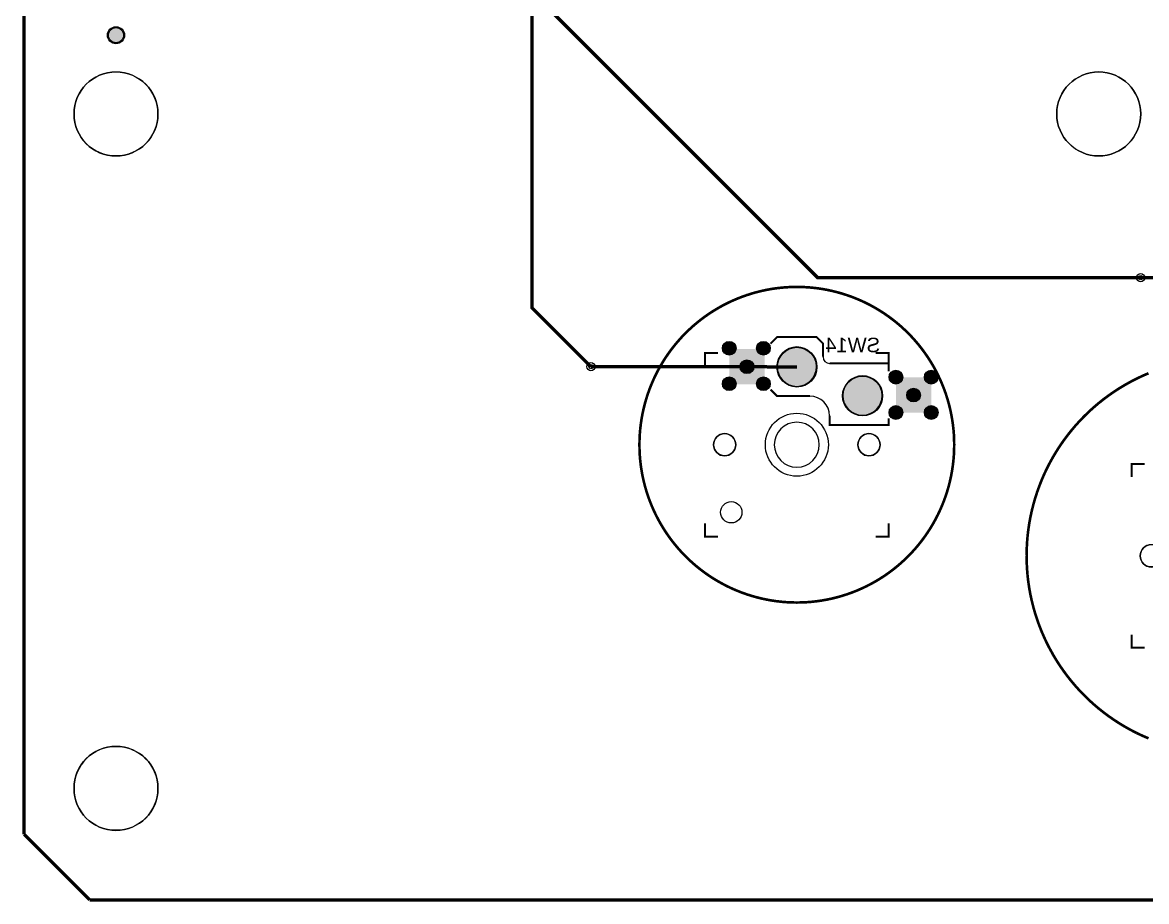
# Model space of a CAD drawing. Header units: millimetres. Extents: x 40 to 250, y -180 to -30.
# Drawn here: x 39.9 to 125.5, y -180.1 to -113.1 of the extents above; entities that cross this region are included whole.
import ezdxf

# ---------------------------------------------------------------- set-up
doc = ezdxf.new("R2010")
doc.units = ezdxf.units.MM
for name, color, linetype, true_color in [('BoardOutline', 7, 'Continuous', 0xff00ff), ('BottomLayer', 7, 'Continuous', 0x0000ff), ('BottomPasteMaskLayer', 7, 'Continuous', 0x800000), ('BottomSilkLayer', 7, 'Continuous', 0x808000), ('BottomSolderMaskLayer', 7, 'Continuous', 0xaa00ff), ('Hole', 7, 'Continuous', 0x222222), ('Multi-Layer', 7, 'Continuous', 0xc0c0c0), ('TopLayer', 7, 'Continuous', 0xff0000), ('TopPasteMaskLayer', 7, 'Continuous', 0x808080), ('TopSilkLayer', 7, 'Continuous', 0xffff00), ('TopSolderMaskLayer', 7, 'Continuous', 0x800080)]:
    doc.layers.add(name, color=color, linetype=linetype, true_color=true_color)
doc.styles.get("Standard").update_dxf_attribs({"font": 'arial.ttf'})

msp = doc.modelspace()

# ---------------------------------------------------------------- hatches: boundary and pattern name
at = {"layer": 'BottomLayer'}
for points in [[(96.393, -140.666), (93.793, -140.666), (93.793, -138.066), (96.393, -138.066)], [(109.093, -142.825), (106.493, -142.825), (106.493, -140.225), (109.093, -140.225)]]:
    msp.add_hatch(color=256, dxfattribs=at).paths.add_polyline_path(points)
at = {"layer": 'BottomPasteMaskLayer'}
for points in [[(96.393, -140.666), (93.793, -140.666), (93.793, -138.066), (96.393, -138.066)], [(109.093, -142.825), (106.493, -142.825), (106.493, -140.225), (109.093, -140.225)]]:
    msp.add_hatch(color=256, dxfattribs=at).paths.add_polyline_path(points)
at = {"layer": 'BottomSolderMaskLayer'}
for points in [[(46.35, -114.1, 1), (47.65, -114.1, 1)], [(93.216, -137.959, 1), (94.267, -137.959, 1)], [(95.816, -137.959, 1), (96.867, -137.959, 1)], [(97.377, -139.388, 1), (100.428, -139.388, 1)], [(96.443, -140.717), (93.742, -140.717), (93.742, -138.015), (96.443, -138.015)], [(94.567, -139.366, 1), (95.618, -139.366, 1)], [(105.916, -140.159, 1), (106.967, -140.159, 1)], [(108.616, -140.159, 1), (109.667, -140.159, 1)], [(93.216, -140.659, 1), (94.267, -140.659, 1)], [(95.816, -140.659, 1), (96.867, -140.659, 1)], [(102.377, -141.588, 1), (105.428, -141.588, 1)], [(109.143, -142.876), (106.442, -142.876), (106.442, -140.174), (109.143, -140.174)], [(107.267, -141.525, 1), (108.318, -141.525, 1)], [(105.916, -142.859, 1), (106.967, -142.859, 1)], [(108.616, -142.859, 1), (109.667, -142.859, 1)]]:
    msp.add_hatch(color=256, dxfattribs=at).paths.add_polyline_path(points)
at = {"layer": 'TopLayer'}
for points in [[(96.393, -140.666), (93.793, -140.666), (93.793, -138.066), (96.393, -138.066)], [(109.093, -142.825), (106.493, -142.825), (106.493, -140.225), (109.093, -140.225)]]:
    msp.add_hatch(color=256, dxfattribs=at).paths.add_polyline_path(points)
at = {"layer": 'TopPasteMaskLayer'}
for points in [[(96.393, -140.666), (93.793, -140.666), (93.793, -138.066), (96.393, -138.066)], [(109.093, -142.825), (106.493, -142.825), (106.493, -140.225), (109.093, -140.225)]]:
    msp.add_hatch(color=256, dxfattribs=at).paths.add_polyline_path(points)
at = {"layer": 'TopSolderMaskLayer'}
for points in [[(46.35, -114.1, 1), (47.65, -114.1, 1)], [(93.216, -137.959, 1), (94.267, -137.959, 1)], [(95.816, -137.959, 1), (96.867, -137.959, 1)], [(97.377, -139.388, 1), (100.428, -139.388, 1)], [(96.444, -140.717), (93.742, -140.717), (93.742, -138.015), (96.444, -138.015)], [(94.567, -139.366, 1), (95.618, -139.366, 1)], [(105.916, -140.159, 1), (106.967, -140.159, 1)], [(108.616, -140.159, 1), (109.667, -140.159, 1)], [(93.216, -140.659, 1), (94.267, -140.659, 1)], [(95.816, -140.659, 1), (96.867, -140.659, 1)], [(102.377, -141.588, 1), (105.428, -141.588, 1)], [(109.143, -142.876), (106.442, -142.876), (106.442, -140.174), (109.143, -140.174)], [(107.267, -141.525, 1), (108.318, -141.525, 1)], [(105.916, -142.859, 1), (106.967, -142.859, 1)], [(108.616, -142.859, 1), (109.667, -142.859, 1)]]:
    msp.add_hatch(color=256, dxfattribs=at).paths.add_polyline_path(points)

# ---------------------------------------------------------------- linework, layer by layer
at = {"layer": 'BoardOutline', "const_width": 0.254}
for points in [[(40, -175), (40, -35)], [(40, -175), (45, -180)], [(245, -180), (45, -180)]]:
    msp.add_lwpolyline(points, dxfattribs=at)
at = {"layer": 'BottomLayer', "const_width": 0.254}
for points in [[(78.7, -46.6), (78.7, -134.866), (83.2, -139.366)], [(130.5, -132.578), (125.1, -132.578)]]:
    msp.add_lwpolyline(points, dxfattribs=at)
at = {"layer": 'BottomSilkLayer'}
for points, const_width in [([(96.891, -137.609), (97.391, -137.109), (100.391, -137.109), (100.891, -137.609), (100.891, -138.609)], 0.15), ([(105.891, -139.709), (105.891, -139.109), (101.391, -139.109)], 0.15), ([(96.517, -140.912), (96.517, -140.711), (96.471, -140.711)], 0.05), ([(96.891, -141.109), (97.391, -141.609), (99.891, -141.609)], 0.15), ([(101.391, -143.109), (101.391, -143.809), (105.891, -143.809), (105.891, -143.309)], 0.15), ([(106.268, -142.837), (106.268, -142.812), (106.364, -142.812), (106.367, -142.812)], 0.05)]:
    msp.add_lwpolyline(points, dxfattribs=dict(at, const_width=const_width))
for centre, radius, start, end in [((47, -120.104), 3.2, 0.07049, 359.92951), ((121.9, -120.1), 3.2, 0.07049, 359.92951), ((98.891, -139.361), 1.5, 0.06792, 359.93208), ((101.391, -138.609), 0.5, 180, 270), ((103.891, -141.561), 1.5, 0.07277, 359.92723), ((99.891, -143.109), 1.5, 360, 90), ((98.891, -145.311), 1.715, 0.06791, 359.93209), ((93.391, -145.311), 0.851, 0.14538, 359.85462), ((104.391, -145.311), 0.851, 0.14538, 359.85462), ((125.911, -153.781), 0.851, 0.14538, 359.85462), ((47, -171.504), 3.2, 0.07049, 359.92951)]:
    msp.add_arc(centre, radius, start, end, dxfattribs=at)
at = {"layer": 'BottomSolderMaskLayer'}
for centre, radius in [((47, -114.1), 0.65), ((47, -114.1), 0.65), ((93.741, -137.959), 0.525), ((93.742, -137.959), 0.263), ((96.341, -137.959), 0.525), ((96.342, -137.959), 0.263), ((98.902, -139.388), 1.525), ((98.903, -139.388), 1.525), ((95.093, -139.366), 0.525), ((95.093, -139.366), 0.263), ((106.441, -140.159), 0.525), ((109.141, -140.159), 0.525), ((93.741, -140.659), 0.525), ((93.742, -140.659), 0.263), ((96.341, -140.659), 0.525), ((96.342, -140.659), 0.263), ((103.902, -141.588), 1.525), ((103.903, -141.588), 1.525), ((106.442, -140.159), 0.263), ((109.142, -140.159), 0.263), ((107.793, -141.525), 0.525), ((107.793, -141.525), 0.263), ((106.441, -142.859), 0.525), ((106.442, -142.859), 0.263), ((109.141, -142.859), 0.525), ((109.142, -142.859), 0.263)]:
    msp.add_circle(centre, radius, dxfattribs=at)
for centre, radius, start, end in [((47, -120.104), 3.2, 0.07049, 359.92951), ((121.9, -120.1), 3.2, 0.07049, 359.92951), ((98.891, -139.361), 1.5, 0.06792, 359.93208), ((103.891, -141.561), 1.5, 0.07277, 359.92723), ((98.891, -145.311), 1.715, 0.06791, 359.93209), ((93.391, -145.311), 0.851, 0.14538, 359.85462), ((104.391, -145.311), 0.851, 0.14538, 359.85462), ((125.911, -153.781), 0.851, 0.14538, 359.85462), ((47, -171.504), 3.2, 0.07049, 359.92951)]:
    msp.add_arc(centre, radius, start, end, dxfattribs=at)
at = {"layer": 'Hole'}
for centre, radius in [((47, -120.1), 3.2), ((121.9, -120.1), 3.2), ((125.1, -132.578), 0.155), ((83.2, -139.366), 0.155), ((98.892, -145.309), 2.4), ((93.392, -145.309), 0.851), ((104.392, -145.309), 0.851), ((93.892, -150.459), 0.812), ((125.912, -153.779), 0.851), ((47, -171.5), 3.2)]:
    msp.add_circle(centre, radius, dxfattribs=at)
at = {"layer": 'Multi-Layer'}
for centre, radius in [((47, -114.1), 0.576), ((47, -114.1), 0.576), ((47, -120.1), 3.2), ((121.9, -120.1), 3.2), ((125.1, -132.578), 0.31), ((93.741, -137.959), 0.5), ((93.742, -137.959), 0.25), ((96.341, -137.959), 0.5), ((96.342, -137.959), 0.25), ((98.902, -139.388), 1.5), ((98.903, -139.388), 1.5), ((83.2, -139.366), 0.31), ((95.093, -139.366), 0.5), ((95.093, -139.366), 0.25), ((93.741, -140.659), 0.5), ((93.742, -140.659), 0.25), ((96.341, -140.659), 0.5), ((96.342, -140.659), 0.25), ((103.902, -141.588), 1.5), ((103.903, -141.588), 1.5), ((106.441, -140.159), 0.5), ((106.442, -140.159), 0.25), ((109.141, -140.159), 0.5), ((109.142, -140.159), 0.25), ((107.793, -141.525), 0.5), ((107.793, -141.525), 0.25), ((98.892, -145.309), 2.4), ((106.441, -142.859), 0.5), ((106.442, -142.859), 0.25), ((109.141, -142.859), 0.5), ((109.142, -142.859), 0.25), ((93.392, -145.309), 0.851), ((104.392, -145.309), 0.851), ((93.892, -150.459), 0.812), ((125.912, -153.779), 0.851), ((47, -171.5), 3.2)]:
    msp.add_circle(centre, radius, dxfattribs=at)
at = {"layer": 'TopLayer', "const_width": 0.254}
for points in [[(125.1, -132.578), (100.478, -132.578), (74, -106.1), (74, -51.8)], [(95.093, -139.366), (83.2, -139.366)], [(95.093, -139.366), (98.902, -139.388)]]:
    msp.add_lwpolyline(points, dxfattribs=at)
at = {"layer": 'TopSilkLayer', "const_width": 0.2}
msp.add_lwpolyline([(104.182, -134.518), (104.537, -134.7), (104.888, -134.896), (105.231, -135.102), (105.567, -135.319), (105.893, -135.547), (106.211, -135.784), (106.52, -136.03), (106.819, -136.286), (107.109, -136.551), (107.39, -136.825), (107.662, -137.107), (107.923, -137.398), (108.175, -137.696), (108.416, -138.002), (108.647, -138.316), (108.868, -138.636), (109.079, -138.964), (109.278, -139.298), (109.467, -139.638), (109.644, -139.984), (109.811, -140.336), (109.966, -140.694), (110.11, -141.057), (110.242, -141.424), (110.362, -141.797), (110.47, -142.173), (110.566, -142.554), (110.65, -142.939), (110.721, -143.327), (110.78, -143.718), (110.826, -144.113), (110.859, -144.51), (110.878, -144.91), (110.885, -145.311), (110.878, -145.713), (110.859, -146.113), (110.826, -146.51), (110.78, -146.905), (110.721, -147.296), (110.65, -147.684), (110.566, -148.069), (110.47, -148.45), (110.362, -148.826), (110.242, -149.198), (110.11, -149.566), (109.966, -149.929), (109.811, -150.286), (109.644, -150.638), (109.467, -150.985), (109.278, -151.325), (109.079, -151.659), (108.868, -151.986), (108.647, -152.307), (108.416, -152.621), (108.175, -152.927), (107.923, -153.225), (107.662, -153.515), (107.39, -153.798), (107.109, -154.071), (106.819, -154.336), (106.52, -154.592), (106.211, -154.839), (105.893, -155.076), (105.567, -155.304), (105.231, -155.52), (104.888, -155.727), (104.537, -155.922), (104.182, -156.105), (103.822, -156.275), (103.459, -156.432), (103.091, -156.577), (102.721, -156.709), (102.346, -156.829), (101.97, -156.936), (101.59, -157.03), (101.209, -157.112), (100.825, -157.181), (100.44, -157.238), (100.054, -157.282), (99.667, -157.313), (99.278, -157.332), (98.89, -157.339), (98.502, -157.332), (98.114, -157.313), (97.727, -157.282), (97.34, -157.238), (96.955, -157.181), (96.572, -157.112), (96.19, -157.03), (95.811, -156.936), (95.434, -156.829), (95.06, -156.709), (94.689, -156.577), (94.322, -156.432), (93.958, -156.275), (93.598, -156.105), (93.243, -155.922), (92.893, -155.727), (92.549, -155.52), (92.214, -155.304), (91.887, -155.076), (91.57, -154.839), (91.261, -154.592), (90.961, -154.336), (90.671, -154.071), (90.39, -153.798), (90.119, -153.515), (89.858, -153.225), (89.606, -152.927), (89.365, -152.621), (89.133, -152.307), (88.912, -151.986), (88.702, -151.659), (88.502, -151.325), (88.314, -150.985), (88.136, -150.638), (87.97, -150.286), (87.815, -149.929), (87.671, -149.566), (87.539, -149.198), (87.419, -148.826), (87.311, -148.45), (87.215, -148.069), (87.131, -147.684), (87.06, -147.296), (87.001, -146.905), (86.955, -146.51), (86.922, -146.113), (86.902, -145.713), (86.896, -145.311), (86.902, -144.91), (86.922, -144.51), (86.955, -144.113), (87.001, -143.718), (87.06, -143.327), (87.131, -142.939), (87.215, -142.554), (87.311, -142.173), (87.419, -141.797), (87.539, -141.424), (87.671, -141.057), (87.815, -140.694), (87.97, -140.336), (88.136, -139.984), (88.314, -139.638), (88.502, -139.298), (88.702, -138.964), (88.912, -138.636), (89.133, -138.316), (89.365, -138.002), (89.606, -137.696), (89.858, -137.398), (90.119, -137.107), (90.39, -136.825), (90.671, -136.551), (90.961, -136.286), (91.261, -136.03), (91.57, -135.784), (91.887, -135.547), (92.214, -135.319), (92.549, -135.102), (92.893, -134.896), (93.243, -134.7), (93.598, -134.518), (93.958, -134.348), (94.322, -134.191), (94.689, -134.046), (95.06, -133.914), (95.434, -133.794), (95.811, -133.687), (96.19, -133.593), (96.572, -133.511), (96.955, -133.441), (97.34, -133.385), (97.727, -133.341), (98.114, -133.309), (98.502, -133.29), (98.89, -133.284), (99.278, -133.29), (99.667, -133.309), (100.054, -133.341), (100.44, -133.385), (100.825, -133.441), (101.209, -133.511), (101.59, -133.593), (101.97, -133.687), (102.346, -133.794), (102.721, -133.914), (103.091, -134.046), (103.459, -134.191), (103.822, -134.348), (104.182, -134.518)], close=True, dxfattribs=at)
at = {"layer": 'TopSilkLayer'}
for points, const_width in [([(91.891, -139.309), (91.891, -138.309), (92.891, -138.309)], 0.15), ([(104.891, -138.309), (105.891, -138.309), (105.891, -139.309)], 0.15), ([(119.202, -145.027), (119.491, -144.636), (119.793, -144.252), (120.108, -143.879), (120.435, -143.516), (120.774, -143.163), (121.125, -142.82), (121.488, -142.489), (121.863, -142.169), (122.25, -141.86), (122.647, -141.563), (123.056, -141.279), (123.475, -141.008), (123.905, -140.749), (124.343, -140.505), (124.787, -140.277), (125.237, -140.064), (125.692, -139.867)], 0.2), ([(116.402, -153.779), (116.411, -153.276), (116.436, -152.776), (116.477, -152.279), (116.534, -151.786), (116.608, -151.296), (116.697, -150.811), (116.802, -150.329), (116.922, -149.853), (117.057, -149.382), (117.207, -148.916), (117.373, -148.456), (117.552, -148.003), (117.746, -147.555), (117.954, -147.115), (118.177, -146.682), (118.413, -146.256), (118.662, -145.838), (118.925, -145.428)], 0.2), ([(118.925, -145.428), (119.202, -145.027)], 0.2), ([(124.411, -147.779), (124.411, -146.779), (125.411, -146.779)], 0.15), ([(92.891, -152.309), (91.891, -152.309), (91.891, -151.309)], 0.15), ([(104.891, -152.309), (105.891, -152.309), (105.891, -151.309)], 0.15), ([(116.411, -154.281), (116.402, -153.779)], 0.2), ([(124.787, -167.281), (124.343, -167.053), (123.905, -166.808), (123.475, -166.55), (123.056, -166.278), (122.647, -165.994), (122.25, -165.697), (121.863, -165.389), (121.488, -165.069), (121.125, -164.737), (120.774, -164.394), (120.435, -164.041), (120.108, -163.678), (119.793, -163.305), (119.491, -162.922), (119.202, -162.53), (118.925, -162.129), (118.662, -161.719), (118.413, -161.301), (118.177, -160.876), (117.954, -160.442), (117.746, -160.002), (117.552, -159.555), (117.373, -159.101), (117.207, -158.641), (117.057, -158.176), (116.922, -157.704), (116.802, -157.228), (116.697, -156.747), (116.608, -156.261), (116.534, -155.772), (116.477, -155.278), (116.436, -154.781), (116.411, -154.281)], 0.2), ([(125.411, -160.779), (124.411, -160.779), (124.411, -159.779)], 0.15), ([(125.692, -167.69), (125.237, -167.494), (124.787, -167.281)], 0.2)]:
    msp.add_lwpolyline(points, dxfattribs=dict(at, const_width=const_width))
at = {"layer": 'TopSolderMaskLayer'}
for centre, radius in [((47, -114.1), 0.65), ((47, -114.1), 0.65), ((93.741, -137.959), 0.525), ((93.742, -137.959), 0.263), ((96.341, -137.959), 0.525), ((96.342, -137.959), 0.263), ((98.902, -139.388), 1.525), ((98.903, -139.388), 1.525), ((95.093, -139.366), 0.525), ((95.093, -139.366), 0.263), ((106.441, -140.159), 0.525), ((109.141, -140.159), 0.525), ((93.741, -140.659), 0.525), ((93.742, -140.659), 0.263), ((96.341, -140.659), 0.525), ((96.342, -140.659), 0.263), ((103.902, -141.588), 1.525), ((103.903, -141.588), 1.525), ((106.442, -140.159), 0.263), ((109.142, -140.159), 0.263), ((107.793, -141.525), 0.525), ((107.793, -141.525), 0.263), ((106.441, -142.859), 0.525), ((106.442, -142.859), 0.263), ((109.141, -142.859), 0.525), ((109.142, -142.859), 0.263)]:
    msp.add_circle(centre, radius, dxfattribs=at)
for centre, radius, start, end in [((47, -120.104), 3.2, 0.07049, 359.92951), ((121.9, -120.1), 3.2, 0.07049, 359.92951), ((98.891, -139.361), 1.5, 0.06792, 359.93208), ((103.891, -141.561), 1.5, 0.07277, 359.92723), ((98.891, -145.311), 1.715, 0.06791, 359.93209), ((93.391, -145.311), 0.851, 0.14538, 359.85462), ((104.391, -145.311), 0.851, 0.14538, 359.85462), ((125.911, -153.781), 0.851, 0.14538, 359.85462), ((47, -171.504), 3.2, 0.07049, 359.92951)]:
    msp.add_arc(centre, radius, start, end, dxfattribs=at)

# ---------------------------------------------------------------- texts
at = {"layer": 'BottomSilkLayer', "text_generation_flag": 2}
msp.add_text('SW14', height=1.1, dxfattribs=at).set_placement((105.241, -138.259))

doc.saveas('drawing.dxf')
